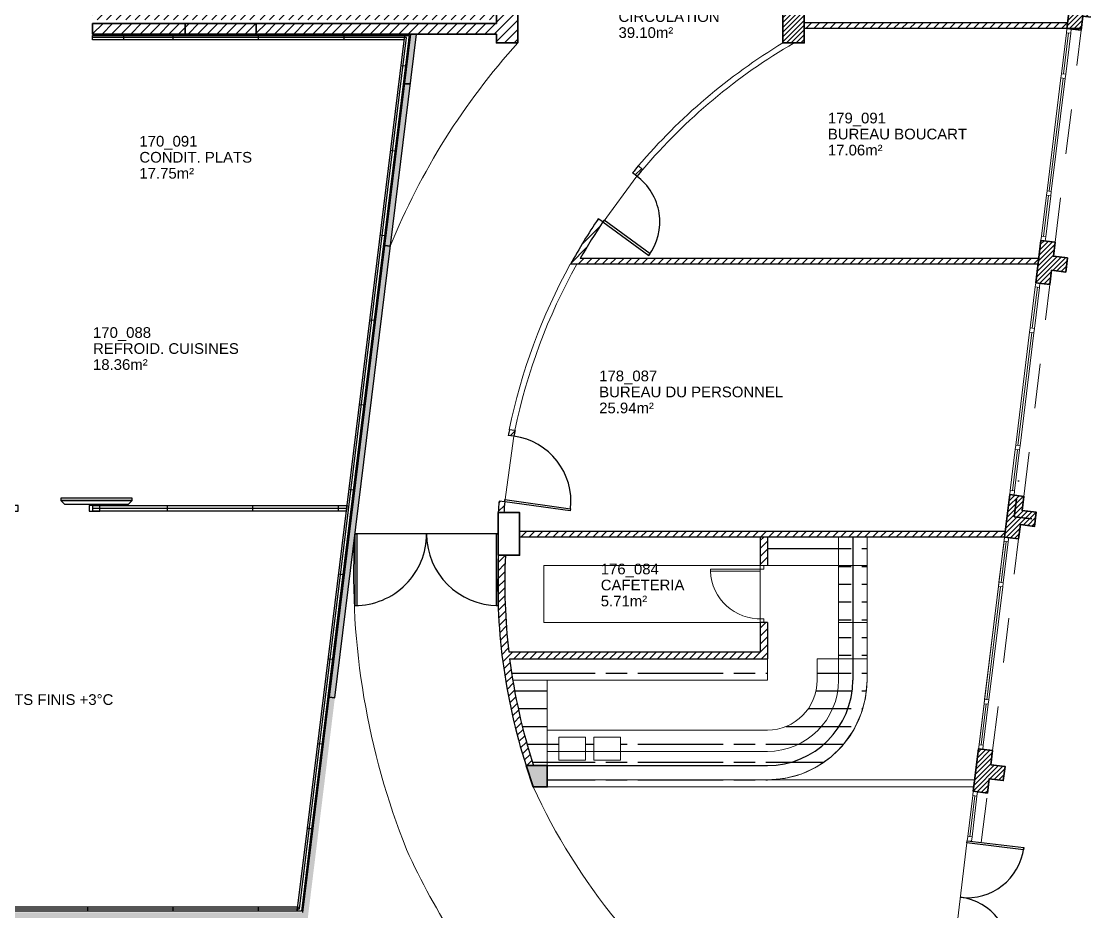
# Model space of a CAD drawing. Header units: metres. Extents: x -8 to 247, y -4 to 148.
# Drawn here: x 167.64 to 182.58, y 80.04 to 92.55 of the extents above; entities that cross this region are included whole.
import ezdxf

# ---------------------------------------------------------------- set-up
doc = ezdxf.new("R2010")
doc.units = ezdxf.units.M
doc.header["$LTSCALE"] = 5
for name, pattern in [('AXES', [50.8, 31.75, -6.35, 6.35, -6.35]), ('CACHÉ', [0.25, 0.125, -0.125]), ('CONTINU', [0]), ('DISCONTINU', [0.75, 0.5, -0.25]), ('POINTILLÉS', [0.1, 0.05, -0.05])]:
    doc.linetypes.add(name, pattern=pattern)
doc.layers.get('0').update_dxf_attribs({"lineweight": 0})
for name, color, linetype, lineweight in [('900 equipement', 150, 'Continuous', 0), ('A_chass', 4, 'Continuous', 20), ('A_MURS_STRU', 7, 'Continuous', 35)]:
    doc.layers.add(name, color=color, linetype=linetype, lineweight=lineweight)
for name, color, linetype in [('A_Etiqu_Local', 7, 'Continuous'), ('A_HACH_STRUC', 7, 'Continuous'), ('A_MUR_CLOI', 7, 'Continuous'), ('A_MURS_CLOI', 7, 'Continuous'), ('A_PORT', 7, 'Continuous'), ('comptoir cafete', 7, 'Continuous'), ('Digit_VOIRIE', 8, 'CONTINU')]:
    doc.layers.add(name, color=color, linetype=linetype)
doc.styles.add('Attribut', font='arial.ttf')
doc.linetypes.add('ISOLATION', pattern='A,0.0001,-0.1,[134,ltypeshp.shx,S=0.1,R=0,X=-0.1,Y=0],-0.2,[134,ltypeshp.shx,S=0.1,R=180,X=0.1,Y=0],-0.1', length=0.4001)

# ---------------------------------------------------------------- blocks, each defined once
blk = doc.blocks.new('A_Etiqu_Local')
at = {"style": 'Attribut', "flags": 1}
for tag, p in [('CODE_HOPITAL', (-0.446, 1.632)), ('CODE_SITE', (-0.446, 1.407)), ('CODE_BATIMENT', (-0.446, 1.182)), ('CODE_SECTEUR', (-0.446, 0.957)), ('CODE_ETAGE', (-0.446, 0.732)), ('NOM_NORMALISE', (-0.446, -0.843)), ('SECTEUR_ACTIVITE', (-0.446, -1.068)), ('SOUS_SECTEUR_ACTIVITE', (-0.446, -1.293)), ('VOLUME', (-0.446, -1.518)), ('SERVICE', (-0.446, -1.743)), ('CODE_UG', (-0.446, -1.968)), ('CODE_UA', (-0.446, -2.193)), ('CODE_POLE', (-0.446, -2.418)), ('OCCUPANT_EXTERNE', (-0.446, -2.643)), ('DISPONIBILITE', (-0.446, -2.868)), ('ACCES_HANDICAPES', (-0.446, -3.093)), ('NATURE_SOL', (-0.446, -3.318)), ('RISQUE_LABORATOIRE', (-0.446, -3.543)), ('AMIANTE', (-0.446, -3.768))]:
    blk.add_attdef(tag, p, '', height=0.15, dxfattribs=at)
at = {"layer": 'A_Etiqu_Local', "style": 'Attribut'}
for tag, p in [('CODE_PIECE', (-0.446, 0.282)), ('NOM_USAGE', (-0.446, 0.057)), ('SURFACE', (-0.446, -0.168))]:
    blk.add_attdef(tag, p, '', height=0.15, dxfattribs=at)
blk = doc.blocks.new('Porte-coul-100-ep8')
blk.add_lwpolyline([(-67, 15, 0, 0, 0), (-84.7, 15, 5, 0, 0), (-98.1, 15, 0, 0, 0)], format="xyseb")
at = {"linetype": 'Continuous'}
for points in [[(45.2, 18), (-54.8, 18), (-54.8, 15), (45.2, 15), (45.2, 18)], [(45.2, 15), (-54.8, 15), (-49.8, 10), (40.2, 10), (45.2, 15)], [(-130, 8), (-130, 0), (-115, 0), (-115, 8), (-130, 8)], [(-15, 8), (-15, 0), (0, 0), (0, 8), (-15, 8)]]:
    blk.add_lwpolyline(points, dxfattribs=at)

msp = doc.modelspace()

# ---------------------------------------------------------------- hatches: boundary and pattern name
at = {"layer": 'A_HACH_STRUC'}
h = msp.add_hatch(dxfattribs=at)
h.set_pattern_fill('ANSI31', color=8, scale=0.015, style=0)
h.paths.add_polyline_path([(186.12, 96.218), (185.723, 96.267), (185.698, 96.068), (185.5, 96.093), (185.475, 95.894), (185.674, 95.87), (185.649, 95.671), (186.046, 95.623)])
h.paths.add_polyline_path([(185.681, 92.645), (185.284, 92.694), (185.26, 92.495), (185.061, 92.52), (185.037, 92.321), (185.235, 92.297), (185.211, 92.098), (185.608, 92.05)])
h.paths.add_polyline_path([(185.242, 89.072), (184.845, 89.121), (184.821, 88.922), (184.622, 88.947), (184.598, 88.748), (184.796, 88.724), (184.772, 88.525), (185.169, 88.476)])
h.paths.add_polyline_path([(181.967, 89.474), (181.894, 88.879), (182.092, 88.854), (182.117, 89.053), (182.315, 89.028), (182.339, 89.227), (182.141, 89.251), (182.165, 89.45)])
h.paths.add_polyline_path([(182.406, 93.047), (182.332, 92.452), (182.531, 92.427), (182.555, 92.626), (182.754, 92.602), (182.778, 92.8), (182.58, 92.824), (182.604, 93.023)])
h.paths.add_polyline_path([(178.341, 92.249), (178.341, 92.849), (178.641, 92.849), (178.641, 92.249)])
h.paths.add_polyline_path([(182.844, 96.62), (182.771, 96.025), (182.97, 96.001), (182.994, 96.199), (183.193, 96.175), (183.217, 96.373), (183.018, 96.398), (183.043, 96.596)])
at = {"layer": 'A_HACH_STRUC', "ltscale": 0.025}
h = msp.add_hatch(dxfattribs=at)
h.set_pattern_fill('ANSI31', color=8, scale=0.03, angle=360.2018, style=0)
h.set_pattern_definition([(45.202, (168.64121, 92.37446), (-0.0675887, 0.0671143), [])])
h.paths.add_polyline_path([(169.765, 92.849), (168.641, 92.849), (168.641, 92.574), (169.771, 92.574, 0.254937), (169.715, 92.686, 0.306833)])
h.paths.add_polyline_path([(169.759, 92.524), (168.641, 92.524), (168.641, 92.374), (169.75, 92.374, 0.225986), (169.715, 92.473, 0.13159)])
h.paths.add_polyline_path([(169.941, 92.849), (169.765, 92.849, -0.306833), (169.715, 92.686, -0.254937), (169.771, 92.574), (169.941, 92.574)])
h.paths.add_polyline_path([(169.941, 92.524), (169.759, 92.524, -0.13159), (169.715, 92.473, -0.225986), (169.75, 92.374), (169.941, 92.374)])
h = msp.add_hatch(dxfattribs=at)
h.set_pattern_fill('ANSI31', color=8, scale=0.03, angle=360.20176, style=0)
h.paths.add_polyline_path([(169.941, 92.849), (170.941, 92.849), (170.941, 92.574), (169.941, 92.574)])
h.paths.add_polyline_path([(169.941, 92.524), (170.941, 92.524), (170.941, 92.374), (169.941, 92.374)])
h = msp.add_hatch(dxfattribs=at)
h.set_pattern_fill('ANSI31', color=8, scale=0.03, angle=360.2018, style=0)
h.set_pattern_definition([(45.2018, (170.94121, 92.24947), (-0.0675887, 0.0671143), [])])
h.paths.add_polyline_path([(174.291, 92.849), (170.941, 92.849), (170.941, 92.574), (174.291, 92.574)], flags=17)
h.paths.add_polyline_path([(174.616, 92.849), (174.316, 92.849), (174.316, 92.524), (170.941, 92.524), (170.941, 92.374), (174.316, 92.374), (174.316, 92.249), (174.616, 92.249)])
at = {"layer": 'A_MUR_CLOI'}
h = msp.add_hatch(dxfattribs=at)
h.set_pattern_fill('ANSI31', color=8, scale=0.015, style=0)
h.paths.add_polyline_path([(178.316, 113.499), (178.316, 113.999), (178.666, 113.999), (178.666, 113.499)])
h.paths.add_polyline_path([(174.316, 113.499), (174.316, 113.999), (174.666, 113.999), (174.666, 113.499)])
h.paths.add_polyline_path([(159.466, 114.024), (159.466, 114.674), (160.116, 114.674), (160.116, 114.024)])
h.paths.add_polyline_path([(159.541, 106.824), (159.541, 107.474), (160.041, 107.474), (160.041, 106.824)])
h.paths.add_polyline_path([(166.141, 106.849), (166.141, 107.449), (166.941, 107.449), (166.941, 106.849)])
h.paths.add_polyline_path([(173.391, 106.824), (173.391, 107.474), (174.291, 107.474), (174.291, 106.824)])
h.paths.add_polyline_path([(174.316, 106.824), (174.316, 107.474), (174.666, 107.474), (174.666, 106.824)])
h.paths.add_polyline_path([(178.316, 106.824), (178.316, 107.474), (178.666, 107.474), (178.666, 106.824)])
h.paths.add_polyline_path([(166.141, 99.649), (166.141, 100.249), (166.941, 100.249), (166.941, 99.649)])
h.paths.add_polyline_path([(159.241, 99.649), (159.241, 100.249), (160.041, 100.249), (160.041, 99.649)])
h.paths.add_polyline_path([(152.116, 99.649), (152.116, 100.249), (153.066, 100.249), (153.066, 99.649)])
h.paths.add_polyline_path([(151.716, 99.649), (151.716, 100.249), (152.066, 100.249), (152.066, 99.649)])
h.paths.add_polyline_path([(115.366, 92.349), (115.366, 92.749), (116.016, 92.749), (116.016, 92.349)])
h.paths.add_polyline_path([(120.716, 92.349), (120.066, 92.349), (120.066, 92.749), (120.716, 92.749)])
edge = h.paths.add_edge_path()
edge.add_line((116.016, 92.349), (115.366, 92.349))
h = msp.add_hatch(dxfattribs=at)
h.set_pattern_fill('ANSI31', color=8, scale=0.025, style=0)
h.paths.add_polyline_path([(182.342, 92.532), (178.641, 92.532), (178.641, 92.452), (182.332, 92.452)])
for points in [[(171.966, 83.054), (172.046, 83.044), (173.191, 92.374), (173.111, 92.374)], [(165.341, 80.029), (165.341, 79.949), (171.666, 79.949), (172.046, 83.044), (171.966, 83.054), (171.595, 80.029)]]:
    msp.add_hatch(color=8, dxfattribs=at).paths.add_polyline_path(points)
h = msp.add_hatch(dxfattribs=at)
h.set_pattern_fill('ANSI31', color=8, scale=0.025, style=0)
h.paths.add_polyline_path([(176.37, 90.469), (176.31, 90.521, 0.00376), (176.229, 90.424), (176.291, 90.374, -0.00376)])
h = msp.add_hatch(dxfattribs=at)
h.set_pattern_fill('ANSI31', color=8, scale=0.025, style=0)
h.paths.add_polyline_path([(181.936, 89.22), (175.494, 89.22, -0.018295), (175.812, 89.733), (175.812, 89.733), (175.746, 89.777, 0.022418), (175.357, 89.14), (181.926, 89.14)])
h = msp.add_hatch(dxfattribs=at)
h.set_pattern_fill('ANSI31', color=8, scale=0.025, style=0)
h.paths.add_polyline_path([(174.575, 86.803), (174.577, 86.802, 0.002439), (174.561, 86.723), (174.482, 86.733, -0.002416), (174.497, 86.812), (174.575, 86.803, -0.000006)])
h.paths.add_polyline_path([(174.433, 85.802), (174.433, 85.802), (174.353, 85.809, 0.00479), (174.341, 85.649), (174.421, 85.649, -0.004637)])
h = msp.add_hatch(dxfattribs=at)
h.set_pattern_fill('ANSI31', color=8, scale=0.025, style=0)
h.paths.add_polyline_path([(181.465, 85.385), (174.641, 85.385), (174.641, 85.305), (181.455, 85.305)])
h = msp.add_hatch(dxfattribs=at)
h.set_pattern_fill('ANSI31', color=8, scale=0.025, style=0)
h.set_pattern_definition([(45, (-7809.27677, -2077.11175), (-0.05612660076, 0.05612660076), [])])
h.paths.add_polyline_path([(178.123, 85.305), (178.023, 85.305), (178.023, 84.905), (178.073, 84.905), (178.123, 84.905)])
h = msp.add_hatch(dxfattribs=at)
h.set_pattern_fill('ANSI31', color=8, scale=0.025, style=0)
h.set_pattern_definition([(45, (-8250.141756, -2358.34888), (-0.05612660076, 0.05612660076), [])])
h.paths.add_polyline_path([(174.501, 83.593), (178.123, 83.593), (178.123, 84.105), (178.023, 84.105), (178.023, 83.693), (174.489, 83.693, -0.040479), (174.441, 85.049), (174.341, 85.049, 0.088433), (174.732, 82.093), (174.837, 82.093, -0.04586)])
at = {"layer": 'A_MURS_STRU'}
h = msp.add_hatch(dxfattribs=at)
h.set_pattern_fill('ANSI31', color=8, scale=0.015, style=0)
h.paths.add_polyline_path([(184.803, 85.499), (184.406, 85.548), (184.382, 85.349), (184.184, 85.373), (184.159, 85.175), (184.358, 85.15), (184.333, 84.952), (184.73, 84.903)])
h.paths.add_polyline_path([(184.365, 81.926), (183.968, 81.974), (183.943, 81.776), (183.745, 81.8), (183.72, 81.602), (183.919, 81.577), (183.895, 81.379), (184.292, 81.33)])
h.paths.add_polyline_path([(181.528, 85.901), (181.455, 85.305), (181.653, 85.281), (181.678, 85.48), (181.876, 85.455), (181.901, 85.654), (181.702, 85.678), (181.727, 85.877)])
h.paths.add_polyline_path([(181.089, 82.328), (181.016, 81.732), (181.215, 81.708), (181.239, 81.906), (181.438, 81.882), (181.462, 82.081), (181.263, 82.105), (181.288, 82.303)])
msp.add_hatch(color=8, dxfattribs=at).paths.add_polyline_path([(174.833, 81.793), (175.03, 81.793), (175.03, 82.093), (174.732, 82.093)])
at = {"layer": 'comptoir cafete'}
h = msp.add_hatch(dxfattribs=at)
h.set_pattern_fill('ACAD_ISO08W100', color=8, scale=0.05, style=0)
h.set_pattern_definition([(0, (174.50144, 81.89303), (0, 0.25), [1.2, -0.15, 0.3, -0.15])])
h.paths.add_polyline_path([(179.123, 85.305), (178.123, 85.305), (178.123, 84.905), (179.123, 84.905)])
h.paths.add_polyline_path([(175.03, 83.293), (174.546, 83.293, 0.036815), (174.837, 82.093), (175.03, 82.093)])
h.paths.add_polyline_path([(178.123, 83.593), (174.501, 83.593, 0.00903), (174.546, 83.293), (178.123, 83.293)])
h.paths.add_polyline_path([(179.123, 83.293), (179.123, 83.593), (178.823, 83.593), (178.823, 83.293, -0.414214), (178.123, 82.593), (175.03, 82.593), (175.03, 82.293), (175.193, 82.293), (175.193, 82.492), (175.567, 82.492), (175.567, 82.293), (175.686, 82.293), (175.686, 82.492), (176.059, 82.492), (176.059, 82.293), (178.123, 82.293, 0.414214)])
h.paths.add_polyline_path([(176.059, 82.293), (175.686, 82.293), (175.686, 82.169), (176.059, 82.169)], flags=17)
h.paths.add_polyline_path([(175.567, 82.293), (175.193, 82.293), (175.193, 82.169), (175.567, 82.169)], flags=17)
h.paths.add_polyline_path([(179.523, 84.905), (179.323, 84.905), (179.323, 84.105), (179.523, 84.105)])
h.paths.add_polyline_path([(179.523, 85.305), (179.323, 85.305), (179.323, 84.905), (179.523, 84.905)])
h.paths.add_polyline_path([(179.323, 85.305), (179.123, 85.305), (179.123, 84.905), (179.323, 84.905)])
h.paths.add_polyline_path([(179.323, 84.905), (179.123, 84.905), (179.123, 84.105), (179.323, 84.105)])
h.paths.add_polyline_path([(179.323, 84.105), (179.123, 84.105), (179.123, 83.593), (179.323, 83.593)])
h.paths.add_polyline_path([(179.523, 84.105), (179.323, 84.105), (179.323, 83.593), (179.523, 83.593)])
h.paths.add_polyline_path([(179.499, 83.036, 0.001026), (179.5, 83.041), (179.523, 83.29, 0.000484), (179.523, 83.293), (179.523, 83.593), (179.323, 83.593), (179.323, 83.293, -0.414214), (178.123, 82.093), (175.03, 82.093), (175.03, 81.893), (178.123, 81.893, 0.000056), (178.123, 81.893), (178.364, 81.914, 0.0002), (178.365, 81.914), (178.595, 81.975, 0.000367), (178.597, 81.976), (178.815, 82.076, 0.000516), (178.817, 82.077), (179.019, 82.217, 0.000711), (179.022, 82.22), (179.17, 82.364, 0.000778), (179.173, 82.368), (179.336, 82.594, 0.000814), (179.338, 82.598), (179.441, 82.821, 0.000997), (179.443, 82.826)])
h.paths.add_polyline_path([(179.323, 83.293), (179.323, 83.593), (179.123, 83.593), (179.123, 83.293, -0.414214), (178.123, 82.293), (176.059, 82.293), (176.059, 82.169), (175.686, 82.169), (175.686, 82.293), (175.567, 82.293), (175.567, 82.169), (175.193, 82.169), (175.193, 82.293), (175.03, 82.293), (175.03, 82.093), (178.123, 82.093, 0.414214)])
h.paths.add_polyline_path([(179.054, 82.882), (179.39, 82.546), (179.122, 82.278), (178.786, 82.614)], flags=24)

# ---------------------------------------------------------------- linework, layer by layer
at = {"color": 8}
for p, q in [((173.088, 92.354), (173.081, 92.294)), ((176.291, 90.374), (175.818, 89.728)), ((174.433, 85.802), (174.561, 86.723)), ((179.123, 85.305), (179.123, 83.293)), ((179.523, 85.305), (179.523, 83.293)), ((178.023, 84.905), (178.023, 84.105)), ((178.123, 84.905), (179.523, 84.905)), ((179.123, 84.105), (179.523, 84.105)), ((178.123, 83.593), (178.123, 83.293)), ((178.823, 83.293), (178.823, 83.593)), ((178.823, 83.593), (179.523, 83.593)), ((174.546, 83.293), (178.123, 83.293)), ((175.03, 83.293), (175.03, 81.793)), ((175.03, 82.593), (178.123, 82.593)), ((175.03, 82.293), (178.123, 82.293)), ((175.03, 81.893), (181.036, 81.893)), ((174.833, 81.793), (181.024, 81.793)), ((180.927, 81.008), (180.74, 79.479))]:
    msp.add_line(p, q, dxfattribs=at)
for points in [[(178.073, 84.855), (178.073, 84.905), (178.023, 84.905)], [(178.073, 84.855), (177.323, 84.855), (177.323, 84.825), (178.023, 84.825)], [(178.023, 84.105), (178.073, 84.105), (178.073, 84.155), (178.023, 84.155)]]:
    msp.add_lwpolyline(points, dxfattribs=at)
for points in [[(175.193, 82.492), (175.567, 82.492), (175.567, 82.169), (175.193, 82.169)], [(175.686, 82.492), (176.059, 82.492), (176.059, 82.169), (175.686, 82.169)]]:
    msp.add_lwpolyline(points, close=True, dxfattribs=at)
for centre, radius, start, end in [((181.845, 85.726), 9.737, 137.9378, 157.8721), ((182.805, 84.797), 10.496, 177.4148, 201.7246), ((178.023, 84.855), 0.701, 182.4541, 272.4541), ((178.123, 83.293), 0.7, 270, 0), ((178.123, 83.293), 1, 270, 0), ((178.123, 83.293), 1.4, 270, 0), ((182.717, 85.402), 8.67, 204.5972, 219.3018), ((182.301, 85.13), 10.164, 204.5189, 221.0928)]:
    msp.add_arc(centre, radius, start, end, dxfattribs=at)
at = {"layer": '900 equipement', "color": 8, "linetype": 'Continuous'}
msp.add_line((172.278, 85.59), (172.57, 87.973), dxfattribs=at)
at = {"layer": '900 equipement', "color": 8}
for p, q in [((174.981, 84.105), (174.981, 84.905)), ((178.123, 84.905), (174.981, 84.905)), ((178.023, 84.105), (174.981, 84.105))]:
    msp.add_line(p, q, dxfattribs=at)
at = {"layer": 'A_chass', "color": 8, "linetype": 'CACHÉ'}
for p, q in [((182.165, 89.45), (182.531, 92.427)), ((181.727, 85.877), (182.092, 88.854)), ((181.288, 82.303), (181.653, 85.281)), ((181.129, 81.013), (181.215, 81.708))]:
    msp.add_line(p, q, dxfattribs=at)
at = {"layer": 'A_chass', "color": 8, "linetype": 'Continuous'}
for p, q in [((182.254, 91.816), (182.325, 92.392)), ((182.284, 91.813), (182.355, 92.389)), ((182.314, 91.809), (182.385, 92.385)), ((182.052, 90.169), (182.247, 91.757)), ((182.082, 90.165), (182.277, 91.753)), ((182.112, 90.162), (182.307, 91.75)), ((181.974, 89.533), (182.045, 90.109)), ((182.004, 89.53), (182.075, 90.106)), ((182.034, 89.526), (182.104, 90.102)), ((181.816, 88.243), (181.886, 88.819)), ((181.845, 88.24), (181.916, 88.815)), ((181.875, 88.236), (181.946, 88.812)), ((181.613, 86.596), (181.808, 88.184)), ((181.643, 86.592), (181.838, 88.18)), ((181.673, 86.588), (181.868, 88.176)), ((181.535, 85.96), (181.606, 86.536)), ((181.565, 85.956), (181.636, 86.532)), ((181.595, 85.953), (181.666, 86.529)), ((181.377, 84.67), (181.448, 85.246)), ((181.407, 84.666), (181.477, 85.242)), ((181.437, 84.663), (181.507, 85.239)), ((181.175, 83.023), (181.37, 84.611)), ((181.204, 83.019), (181.399, 84.607)), ((181.234, 83.015), (181.429, 84.603)), ((181.097, 82.387), (181.167, 82.963)), ((181.126, 82.383), (181.197, 82.959)), ((181.156, 82.38), (181.227, 82.956)), ((180.938, 81.097), (181.009, 81.673)), ((180.968, 81.093), (181.039, 81.669)), ((180.998, 81.09), (181.068, 81.665))]:
    msp.add_line(p, q, dxfattribs=at)
for points in [[(182.385, 92.385), (182.325, 92.392), (182.332, 92.452), (182.392, 92.444)], [(182.307, 91.75), (182.247, 91.757), (182.254, 91.816), (182.314, 91.809)], [(182.104, 90.102), (182.045, 90.109), (182.052, 90.169), (182.112, 90.162)], [(182.026, 89.466), (181.967, 89.474), (181.974, 89.533), (182.034, 89.526)], [(181.946, 88.812), (181.886, 88.819), (181.894, 88.879), (181.953, 88.871)], [(181.868, 88.176), (181.808, 88.184), (181.816, 88.243), (181.875, 88.236)], [(181.666, 86.529), (181.606, 86.536), (181.613, 86.596), (181.673, 86.588)], [(181.588, 85.893), (181.528, 85.901), (181.535, 85.96), (181.595, 85.953)], [(181.507, 85.239), (181.448, 85.246), (181.455, 85.305), (181.515, 85.298)], [(181.429, 84.603), (181.37, 84.611), (181.377, 84.67), (181.437, 84.663)], [(181.227, 82.956), (181.167, 82.963), (181.175, 83.023), (181.234, 83.015)], [(181.149, 82.32), (181.089, 82.327), (181.097, 82.387), (181.156, 82.38)], [(181.068, 81.665), (181.009, 81.673), (181.016, 81.732), (181.076, 81.725)], [(180.99, 81.03), (180.931, 81.037), (180.938, 81.097), (180.998, 81.09)]]:
    msp.add_lwpolyline(points, close=True, dxfattribs=at)
msp.add_lwpolyline([(178.123, 81.893), (181.036, 81.893), (181.455, 85.305), (179.523, 85.305), (179.523, 83.293), (179.5, 83.039), (179.442, 82.824), (179.337, 82.596), (179.172, 82.366), (179.02, 82.218), (178.816, 82.077), (178.596, 81.975), (178.365, 81.914), (178.123, 81.893)], dxfattribs=at)
at = {"layer": 'A_chass', "color": 8}
for centre, radius, start, end in [((182.654, 85.124), 8.329, 121.1819, 139.6131), ((182.654, 85.124), 8.249, 120.2512, 139.6131), ((182.651, 85.124), 8.329, 151.1706, 168.3068), ((182.651, 85.124), 8.249, 150.8643, 168.2595)]:
    msp.add_arc(centre, radius, start, end, dxfattribs=at)
at = {"layer": 'A_MUR_CLOI', "color": 8}
for p, q in [((182.342, 92.532), (178.641, 92.532)), ((168.641, 92.354), (173.088, 92.354)), ((171.66, 81.213), (173.028, 92.354)), ((182.534, 92.452), (178.641, 92.452)), ((176.291, 90.374), (176.229, 90.424)), ((176.31, 90.521), (176.37, 90.469)), ((175.812, 89.733), (175.746, 89.777)), ((181.936, 89.22), (175.494, 89.22)), ((181.926, 89.14), (175.357, 89.14)), ((174.577, 86.802), (174.497, 86.812)), ((174.561, 86.723), (174.482, 86.733)), ((174.433, 85.802), (174.353, 85.809)), ((174.341, 85.349), (172.329, 85.349)), ((181.465, 85.385), (174.641, 85.385)), ((181.455, 85.305), (174.641, 85.305)), ((178.023, 85.305), (178.023, 84.905)), ((178.123, 85.305), (178.123, 84.905)), ((178.023, 84.105), (178.023, 83.693)), ((178.123, 84.105), (178.023, 84.105)), ((178.123, 84.105), (178.123, 83.593)), ((174.489, 83.693), (178.023, 83.693)), ((174.501, 83.593), (178.123, 83.593)), ((155.371, 80.109), (171.524, 80.109))]:
    msp.add_line(p, q, dxfattribs=at)
for points in [[(173.02, 92.294), (168.641, 92.294), (168.641, 92.354)], [(169.082, 92.294), (169.082, 92.354)], [(169.771, 92.354), (169.771, 92.294)], [(170.971, 92.354), (170.971, 92.294)], [(173.088, 92.354), (171.719, 81.205), (171.66, 81.213)], [(171.966, 83.054), (172.046, 83.044), (173.191, 92.374), (173.111, 92.374), (171.966, 83.054)], [(172.171, 92.354), (172.171, 92.294)], [(172.976, 91.932), (173.035, 91.925)], [(172.83, 90.741), (172.889, 90.734)], [(172.683, 89.55), (172.743, 89.543)], [(172.537, 88.359), (172.597, 88.352)], [(172.391, 87.168), (172.45, 87.161)], [(172.245, 85.977), (172.304, 85.97)], [(174.435, 85.832), (175.357, 85.7), (175.354, 85.673), (174.433, 85.802), (174.435, 85.832)], [(172.207, 85.669), (168.646, 85.669), (168.646, 85.749), (172.217, 85.749)], [(169.696, 85.669), (169.696, 85.749)], [(170.896, 85.669), (170.896, 85.749)], [(172.096, 85.669), (172.096, 85.749)], [(172.217, 85.749), (172.207, 85.669)], [(172.098, 84.786), (172.158, 84.779)], [(171.952, 83.595), (172.012, 83.588)], [(171.806, 82.404), (171.865, 82.397)], [(171.517, 80.049), (155.371, 80.049), (155.371, 80.109)], [(168.571, 80.109), (168.571, 80.049)], [(169.771, 80.109), (169.771, 80.049)], [(170.971, 80.109), (170.971, 80.049)], [(171.524, 80.109), (171.517, 80.049)]]:
    msp.add_lwpolyline(points, dxfattribs=at)
at = {"layer": 'A_MUR_CLOI', "color": 8, "linetype": 'Continuous'}
msp.add_lwpolyline([(171.595, 80.029), (173.111, 92.374)], dxfattribs=at)
at = {"layer": 'A_MUR_CLOI', "color": 8, "linetype": 'ISOLATION', "ltscale": 0.01}
for points in [[(155.371, 80.079), (171.551, 80.079), (173.054, 92.324), (168.641, 92.324)], [(168.646, 85.709), (172.212, 85.709)]]:
    msp.add_lwpolyline(points, dxfattribs=at)
at = {"layer": 'A_MUR_CLOI', "color": 8}
for centre, radius, start, end in [((182.654, 85.124), 8.329, 139.6131, 140.4749), ((182.654, 85.124), 8.249, 139.6131, 140.4749), ((182.654, 85.124), 8.329, 146.0335, 151.1706), ((182.654, 85.124), 8.249, 146.0335, 150.2261), ((182.654, 85.124), 8.329, 168.3068, 168.8605), ((182.654, 85.124), 8.249, 168.2595, 168.8186), ((174.433, 85.802), 0.93, 353.6707, 82.051), ((182.654, 85.124), 8.329, 175.2835, 176.3813), ((182.654, 85.124), 8.249, 175.2835, 176.3813), ((182.805, 84.665), 8.472, 177.399, 197.6722), ((182.829, 84.666), 8.396, 177.4148, 186.6561), ((182.829, 84.666), 8.396, 187.3436, 197.8466)]:
    msp.add_arc(centre, radius, start, end, dxfattribs=at)
at = {"layer": 'A_MURS_CLOI', "color": 8}
msp.add_lwpolyline([(171.517, 80.049), (171.66, 81.213), (171.719, 81.205), (171.577, 80.049)], close=True, dxfattribs=at)
at = {"layer": 'A_MURS_STRU', "color": 8}
for p, q in [((173.025, 91.674), (173.105, 91.674)), ((172.825, 89.394), (172.746, 89.404)), ((172.046, 83.044), (171.966, 83.054))]:
    msp.add_line(p, q, dxfattribs=at)
at = {"layer": 'A_MURS_STRU', "color": 8, "linetype": 'POINTILLÉS'}
for q in [(181.653, 86.099), (182.067, 85.532)]:
    msp.add_line((181.591, 85.591), q, dxfattribs=at)
at = {"layer": 'A_MURS_STRU', "color": 8, "linetype": 'DISCONTINU'}
msp.add_line((181.462, 82.081), (181.438, 81.882), dxfattribs=at)
at = {"layer": 'A_MURS_STRU', "color": 8, "linetype": 'Continuous'}
for points in [[(182.406, 93.047), (182.332, 92.452), (182.531, 92.427), (182.555, 92.626), (182.754, 92.602), (182.778, 92.8), (182.58, 92.824), (182.604, 93.023)], [(174.616, 92.849), (174.316, 92.849), (174.316, 92.524), (170.941, 92.524), (170.941, 92.374), (174.316, 92.374), (174.316, 92.249), (174.616, 92.249)], [(178.341, 92.249), (178.341, 92.849), (178.641, 92.849), (178.641, 92.249)], [(181.967, 89.474), (181.894, 88.879), (182.092, 88.854), (182.117, 89.053), (182.315, 89.028), (182.339, 89.227), (182.141, 89.251), (182.165, 89.45)], [(181.528, 85.901), (181.455, 85.305), (181.653, 85.281), (181.678, 85.48), (181.876, 85.455), (181.901, 85.654), (181.702, 85.678), (181.727, 85.877)], [(174.341, 85.049), (174.341, 85.649), (174.641, 85.649), (174.641, 85.049)], [(181.089, 82.328), (181.016, 81.732), (181.215, 81.708), (181.239, 81.906), (181.438, 81.882), (181.462, 82.081), (181.263, 82.105), (181.288, 82.303)]]:
    msp.add_lwpolyline(points, close=True, dxfattribs=at)
at = {"layer": 'A_MURS_STRU', "color": 8}
for points in [[(168.641, 92.524), (169.941, 92.524), (169.941, 92.374), (168.641, 92.374)], [(169.941, 92.524), (170.941, 92.524), (170.941, 92.374), (169.941, 92.374)]]:
    msp.add_lwpolyline(points, close=True, dxfattribs=at)
msp.add_lwpolyline([(174.732, 82.093), (175.03, 82.093), (175.03, 81.793), (174.833, 81.793), (174.732, 82.093)], dxfattribs=at)
at = {"layer": 'A_PORT', "color": 8}
for p, q in [((172.329, 85.349), (172.329, 84.343)), ((172.329, 85.349), (172.357, 85.349)), ((172.357, 85.349), (172.357, 84.343)), ((174.313, 85.349), (174.313, 84.343)), ((174.313, 85.349), (174.341, 85.349)), ((174.341, 85.349), (174.341, 84.343)), ((172.329, 84.343), (172.357, 84.343)), ((174.313, 84.343), (174.341, 84.343))]:
    msp.add_line(p, q, dxfattribs=at)
at = {"layer": 'A_PORT', "color": 8, "linetype": 'Continuous'}
for p, q in [((180.927, 81.008), (180.931, 81.037)), ((181.721, 80.91), (180.927, 81.008)), ((180.931, 81.037), (181.725, 80.94)), ((181.725, 80.94), (181.721, 80.91))]:
    msp.add_line(p, q, dxfattribs=at)
for points in [[(175.812, 89.733), (176.457, 89.26), (176.475, 89.284), (175.829, 89.757)], [(180.931, 81.037), (181.725, 80.94), (181.721, 80.91), (180.927, 81.008)]]:
    msp.add_lwpolyline(points, close=True, dxfattribs=at)
for centre, start, end in [((175.812, 89.733), 323.7686, 53.7686), ((180.931, 81.037), 263, 353), ((180.931, 81.037), 263, 353), ((180.736, 79.449), 353, 83), ((180.736, 79.449), 353, 83)]:
    msp.add_arc(centre, 0.8, start, end, dxfattribs=at)
at = {"layer": 'A_PORT', "color": 8}
for centre, start, end in [((172.329, 85.349), 270, 0.0002), ((174.341, 85.349), 180.0002, 270)]:
    msp.add_arc(centre, 1.006, start, end, dxfattribs=at)
at = {"layer": 'Digit_VOIRIE', "color": 8, "linetype": 'AXES', "ltscale": 7}
for p, q in [((179.323, 85.305), (179.323, 83.293)), ((175.03, 82.093), (178.123, 82.093))]:
    msp.add_line(p, q, dxfattribs=at)
msp.add_arc((178.123, 83.293), 1.2, 270, 0, dxfattribs=at)

# ---------------------------------------------------------------- block references
at = {"layer": 'A_Etiqu_Local', "color": 8}
ref = msp.add_blockref('A_Etiqu_Local', (176.479, 92.487), dxfattribs=at)
ref.add_attrib('CODE_PIECE', '176_092', (176.032, 92.769), dxfattribs={"height": 0.15, "style": 'Attribut'})
ref.add_attrib('NOM_USAGE', 'CIRCULATION', (176.032, 92.544), dxfattribs={"height": 0.15, "style": 'Attribut'})
ref.add_attrib('SURFACE', '39.10m²', (176.032, 92.319), dxfattribs={"height": 0.15, "style": 'Attribut'})
ref = msp.add_blockref('A_Etiqu_Local', (179.419, 90.836), dxfattribs=at)
ref.add_attrib('CODE_PIECE', '179_091', (178.973, 91.118), dxfattribs={"height": 0.15, "style": 'Attribut'})
ref.add_attrib('NOM_USAGE', 'BUREAU BOUCART', (178.973, 90.893), dxfattribs={"height": 0.15, "style": 'Attribut'})
ref.add_attrib('SURFACE', '17.06m²', (178.973, 90.668), dxfattribs={"height": 0.15, "style": 'Attribut'})
ref = msp.add_blockref('A_Etiqu_Local', (169.746, 90.51), dxfattribs=at)
ref.add_attrib('CODE_PIECE', '170_091', (169.3, 90.792), dxfattribs={"height": 0.15, "style": 'Attribut'})
ref.add_attrib('NOM_USAGE', 'CONDIT. PLATS', (169.3, 90.567), dxfattribs={"height": 0.15, "style": 'Attribut'})
ref.add_attrib('SURFACE', '17.75m²', (169.3, 90.342), dxfattribs={"height": 0.15, "style": 'Attribut'})
ref = msp.add_blockref('A_Etiqu_Local', (169.095, 87.822), dxfattribs=at)
ref.add_attrib('CODE_PIECE', '170_088', (168.648, 88.104), dxfattribs={"height": 0.15, "style": 'Attribut'})
ref.add_attrib('NOM_USAGE', 'REFROID. CUISINES', (168.648, 87.879), dxfattribs={"height": 0.15, "style": 'Attribut'})
ref.add_attrib('SURFACE', '18.36m²', (168.648, 87.654), dxfattribs={"height": 0.15, "style": 'Attribut'})
ref = msp.add_blockref('A_Etiqu_Local', (176.206, 87.212), dxfattribs=at)
ref.add_attrib('CODE_PIECE', '178_087', (175.76, 87.494), dxfattribs={"height": 0.15, "style": 'Attribut'})
ref.add_attrib('NOM_USAGE', 'BUREAU DU PERSONNEL', (175.76, 87.269), dxfattribs={"height": 0.15, "style": 'Attribut'})
ref.add_attrib('SURFACE', '25.94m²', (175.76, 87.044), dxfattribs={"height": 0.15, "style": 'Attribut'})
ref = msp.add_blockref('A_Etiqu_Local', (176.228, 84.499), dxfattribs=at)
ref.add_attrib('CODE_PIECE', '176_084', (175.782, 84.781), dxfattribs={"height": 0.15, "style": 'Attribut'})
ref.add_attrib('NOM_USAGE', 'CAFETERIA', (175.782, 84.556), dxfattribs={"height": 0.15, "style": 'Attribut'})
ref.add_attrib('SURFACE', '5.71m²', (175.782, 84.331), dxfattribs={"height": 0.15, "style": 'Attribut'})
ref = msp.add_blockref('A_Etiqu_Local', (166.834, 82.889), dxfattribs=at)
ref.add_attrib('CODE_PIECE', '167_083', (166.388, 83.171), dxfattribs={"height": 0.15, "style": 'Attribut'})
ref.add_attrib('NOM_USAGE', 'CF PRODUITS FINIS +3°C', (166.388, 82.946), dxfattribs={"height": 0.15, "style": 'Attribut'})
ref.add_attrib('SURFACE', '54.96m²', (166.388, 82.721), dxfattribs={"height": 0.15, "style": 'Attribut'})
at = {"layer": 'A_PORT', "color": 8, "xscale": 0.01, "yscale": 0.01, "zscale": 0.01}
msp.add_blockref('Porte-coul-100-ep8', (168.746, 85.669), dxfattribs=at)

doc.saveas('drawing.dxf')
